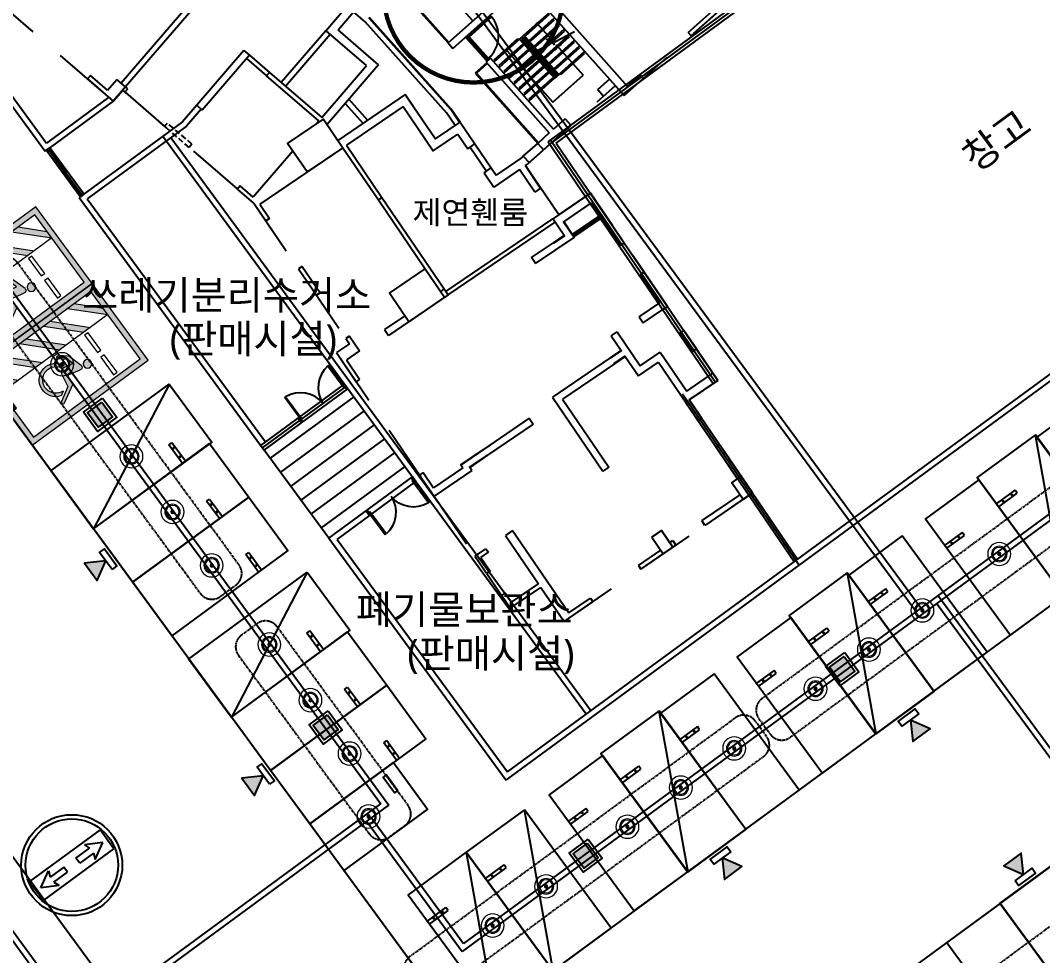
# Model space of a CAD drawing. Header units: millimetres. Extents: x 75184266 to 76346726, y -35850126 to -33679385.
# Drawn here: x 75374071 to 75409558, y -34911862 to -34879403 of the extents above; entities that cross this region are included whole.
import ezdxf
from ezdxf.enums import TextEntityAlignment as Align

# ---------------------------------------------------------------- set-up
doc = ezdxf.new("R2010")
doc.units = ezdxf.units.MM
doc.header["$LTSCALE"] = 50
doc.header["$MEASUREMENT"] = 0
for name, pattern in [('CONTINOUS', [0]), ('HIDDEN', [0.375, 0.25, -0.125]), ('HIDDEN2', [0.1875, 0.125, -0.0625]), ('XR-지하3층$0$H', [1.3, 0.8, -0.5]), ('XR-지하3층$0$HIDDEN2', [0.1875, 0.125, -0.0625]), ('단지배치도$0$PHANTOM2', [31.75, 15.875, -3.175, 3.175, -3.175, 3.175, -3.175])]:
    doc.linetypes.add(name, pattern=pattern)
doc.layers.add('1-주차면센서', color=3, linetype='CONTINUOUS', lineweight=15)
for name, color, linetype in [('2-주차안내등', 2, 'CONTINUOUS'), ('3-SIO', 1, 'CONTINUOUS'), ('COL', 2, 'CONTINUOUS'), ('DK1', 6, 'CONTINUOUS'), ('FIN', 5, 'CONTINUOUS'), ('PARKING', 7, 'CONTINUOUS'), ('PLAN-ALL-DOOR', 4, 'CONTINUOUS'), ('RACEWAY', 4, 'HIDDEN'), ('stair', 4, 'CONTINUOUS'), ('W1(조적)', 3, 'CONTINUOUS'), ('WAL', 3, 'CONTINUOUS'), ('WAXS-FRPR', 9, 'CONTINUOUS'), ('X-84A 기본$0$AA-XXXX-PATT', 8, 'CONTINUOUS'), ('XR-지하3층$0$0중앙선', 1, 'CONTINUOUS'), ('XR-지하3층$0$1HIDDEN2', 1, 'XR-지하3층$0$HIDDEN2'), ('XR-지하3층$0$5', 5, 'CONTINUOUS'), ('XR-지하3층$0$a-door', 6, 'CONTINUOUS'), ('XR-지하3층$0$A-주차', 9, 'CONTINUOUS'), ('XR-지하3층$0$b-sor-1$0$wid', 4, 'CONTINUOUS'), ('XR-지하3층$0$hat', 8, 'CONTINUOUS'), ('XR-지하3층$0$WAL', 3, 'CONTINUOUS'), ('XR-지하3층$0$일반주차', 8, 'CONTINUOUS'), ('XR-지하3층$0$장애인', 11, 'CONTINUOUS'), ('XR-지하3층$0$확장형주차', 8, 'CONTINUOUS'), ('유도관제-RECWAY', 4, 'CONTINOUS'), ('주차관제', 2, 'CONTINUOUS')]:
    doc.layers.add(name, color=color, linetype=linetype)
doc.layers.add('DEFPOINT', color=142, linetype='CONTINUOUS', plot=False)
doc.layers.add('건축', color=8, linetype='CONTINUOUS', plot=False)
doc.styles.add('XR-지하3층$0$맑은고딕', font='')
doc.styles.get('XR-지하3층$0$맑은고딕').set_extended_font_data('Malgun Gothic')

# ---------------------------------------------------------------- blocks, each defined once
blk = doc.blocks.new('1506-B1F')
at = {"layer": 'X-84A 기본$0$AA-XXXX-PATT', "ltscale": 0.5}
h = blk.add_hatch(dxfattribs=at)
h.set_pattern_fill('ANSI31', color=256, scale=350, angle=-55.7509, style=0)
h.set_pattern_definition([(349.249067693, (-15113961.37, 80666420.87), (8.161125973, 42.98207211), [])])
h.paths.add_polyline_path([(-5902, -22064), (-5958, -21981), (-6929, -22643), (-6873, -22725)])
at = {"layer": 'COL'}
for p, q in [((-9439, -12995), (-5131, -17822)), ((-11238, -15995), (-8746, -13771)), ((-11072, -16181), (-8580, -13957)), ((-2907, -15636), (-2071, -14890)), ((-2807, -15748), (-1822, -14869)), ((-7331, -14907), (-5007, -17510)), ((-2907, -15636), (-2807, -15748)), ((-18330, -16258), (-19969, -18159)), ((-11238, -15995), (-11072, -16181)), ((-18141, -16421), (-19779, -18322)), ((-9923, -16657), (-9774, -16524)), ((-9923, -16657), (-7726, -19119)), ((-7577, -18986), (-9774, -16524)), ((-7577, -18986), (-9774, -16524)), ((-17444, -17021), (-17542, -17135)), ((-13653, -16750), (-15443, -18827)), ((-23662, -17129), (-23759, -17243)), ((-23071, -17638), (-23662, -17129)), ((-22441, -17520), (-22744, -17259)), ((-15728, -18698), (-17542, -17135)), ((-5637, -17255), (-6040, -17615)), ((-6040, -17615), (-5637, -17255)), ((-5131, -17822), (-4463, -17226)), ((-5007, -17510), (-4563, -17114)), ((-4563, -17114), (-4463, -17226)), ((-6040, -17615), (-5840, -17838)), ((-5840, -17838), (-5437, -17479)), ((-12726, -17789), (-15066, -19381)), ((-12726, -17789), (-15066, -19381)), ((-12442, -18206), (-12726, -17789)), ((-12806, -18205), (-14773, -19545)), ((-15728, -18698), (-15821, -18807)), ((-10824, -18744), (-10308, -19501)), ((-7174, -18627), (-7577, -18986)), ((-7577, -18986), (-7174, -18627)), ((-7174, -18627), (-6974, -18850)), ((-10903, -19160), (-10556, -19670)), ((-7726, -19119), (-8129, -19479)), ((-7929, -19703), (-6974, -18850)), ((-8129, -19479), (-7929, -19703)), ((-8129, -19479, 0), (-7929, -19703, 0)), ((-16631, -19747), (-18006, -21342)), ((-14897, -19629), (-17782, -21593)), ((-14897, -19629), (-13662, -21444)), ((-14773, -19545), (-13538, -21359)), ((-8727, -20002), (-9575, -20579)), ((-8673, -19964), (-8727, -20002)), ((-8629, -19925), (-8673, -19964)), ((-8629, -19925), (-8429, -20149)), ((-8629, -19925, 0), (-8429, -20149, 0)), ((-8559, -20250), (-8488, -20201)), ((-8488, -20201), (-8429, -20149)), ((-9993, -20497), (-9654, -20995)), ((-9745, -20328), (-9575, -20579)), ((-8765, -20390), (-9654, -20995)), ((-8233, -21172), (-8765, -20390)), ((-18456, -20954), (-18554, -21068)), ((-17990, -21554), (-18554, -21068)), ((-18006, -21342), (-18456, -20954)), ((-8027, -21031), (-8233, -21172)), ((-5125, -22939), (-6301, -21211)), ((-17990, -21554), (-17571, -22170)), ((-17782, -21593), (-17447, -22085)), ((-13538, -21359), (-13662, -21444)), ((-17447, -22085), (-17571, -22170)), ((-7209, -22676), (-7603, -22097)), ((-5249, -23023), (-5125, -22939)), ((-5249, -23023), (-5125, -22939)), ((-16310, -23755), (-16434, -23839)), ((-16310, -23755), (-15688, -24668)), ((-16434, -23839), (-15812, -24753)), ((-4562, -24031), (-4438, -23947)), ((-4562, -24031), (-4438, -23947)), ((-3628, -25137), (-4438, -23947)), ((-15688, -24668), (-15812, -24753)), ((-11236, -24740), (-13310, -26153)), ((-11376, -24533), (-11500, -24618)), ((-11376, -24533), (-11236, -24740)), ((-3752, -25222), (-3628, -25137)), ((-12740, -25462), (-13451, -25946)), ((-14664, -26173), (-14788, -26257)), ((-14788, -26257), (-14667, -26435)), ((-14664, -26173), (-14318, -26681)), ((-5579, -26163), (-5236, -26667)), ((-5372, -26022), (-4567, -27205)), ((-2621, -26617), (-3054, -25980)), ((-14667, -26435), (-15121, -26744)), ((-2745, -26701), (-2868, -26519)), ((-15121, -26744), (-14435, -27753)), ((-14318, -26681), (-14772, -26991)), ((-5608, -26921), (-7616, -28288)), ((-5095, -26874), (-4633, -27552)), ((-2745, -26701), (-2621, -26617)), ((-2745, -26701), (-2621, -26617)), ((-2745, -26701), (-2621, -26617)), ((-14772, -26991), (-14311, -27668)), ((-5467, -27127), (-7269, -28354)), ((-14311, -27668), (-14435, -27753)), ((-1878, -27708), (-2046, -27460)), ((-7616, -28288), (-5866, -30859)), ((-7269, -28354), (-5659, -30718)), ((-8424, -29020), (-10012, -30101)), ((-8424, -29020), (-8284, -29227)), ((-2436, -29020, 0), (-2560, -29104, 0)), ((-8284, -29227), (-9871, -30307)), ((-1930, -30030, 0), (-1806, -29946, 0)), ((-1930, -30030, 0), (-1187, -31121, 0)), ((-1806, -29946, 0), (-669, -31615)), ((-10724, -30743), (-11745, -31438)), ((-10418, -30837), (-11728, -31729)), ((-12105, -30909), (-12229, -30993)), ((-12229, -30993), (-11728, -31729)), ((-12105, -30909), (-11745, -31438)), ((-1112, -31675, 0), (-2435, -32576, 0)), ((-669, -31615), (-2322, -32741, 0)), ((-2322, -32741, 0), (-2435, -32576, 0)), ((-8999, -32920), (-7052, -35780)), ((-3832, -32922), (-3438, -33501)), ((-9247, -33089), (-8102, -34771)), ((-4163, -33147), (-3769, -33726)), ((-9925, -33550), (-9841, -33674)), ((-9925, -33550), (-9841, -33674)), ((-10310, -33812, 0), (-10262, -33882, 0)), ((-10101, -33851), (-9778, -34327)), ((-9778, -34327), (-9902, -34411)), ((-4630, -34131), (-4546, -34255)), ((-4630, -34131), (-4546, -34255)), ((-9260, -35087), (-9384, -35172)), ((-9260, -35087), (-9040, -35410)), ((-8018, -34895), (-7216, -36073)), ((-6300, -35268), (-6216, -35392))]:
    blk.add_line(p, q, dxfattribs=at)
at = {"layer": 'COL', "ltscale": 3}
blk.add_line((-7396, -21957), (-7396, -21957), dxfattribs=at)
blk.add_line((-7396, -21957), (-7396, -21957), dxfattribs=at)
at = {"layer": 'COL'}
for points in [[(-15485, -15568), (-14810, -14784)], [(-15062, -15536), (-14386, -14752)], [(-14076, -16782), (-15474, -15577)], [(-13653, -16750), (-15062, -15536)], [(-18330, -16258), (-18141, -16421)], [(-17444, -17021), (-15630, -18585)], [(-15630, -18585), (-14076, -16782)], [(-23759, -17243), (-22866, -18013)], [(-17457, -17037), (-17542, -17135)], [(-22441, -17520), (-22866, -18013)], [(-12726, -17789), (-11680, -19326), (-10824, -18744)], [(-12806, -18205), (-11759, -19743), (-10903, -19160)], [(-10556, -19670), (-10308, -19501)], [(-9993, -20497), (-9745, -20328)], [(-8027, -21031), (-8559, -20250)], [(-7396, -21957), (-6301, -21211)], [(-7228, -22205), (-6256, -21543)], [(-5249, -23023), (-6256, -21543)], [(-7396, -21957), (-7396, -21957), (-7603, -22097)], [(-8201, -23654), (-6862, -22742), (-6929, -22643)], [(-8342, -23447), (-7581, -22929)], [(-8201, -23654), (-8342, -23447)], [(-3893, -25015), (-4562, -24031)], [(-4612, -25505), (-3893, -25015)], [(-4612, -25505), (-4471, -25711)], [(-4471, -25711), (-3752, -25222)], [(-13451, -25946), (-13310, -26153)], [(-5579, -26163), (-5372, -26022)], [(-2745, -26701), (-3178, -26065)], [(-4567, -27205), (-3873, -26732)], [(-3873, -26732), (-2956, -28079)], [(-4633, -27552), (-3939, -27079)], [(-3939, -27079), (-2560, -29104)], [(-2870, -28383), (-2436, -29020)], [(-4163, -33147), (-3832, -32922)], [(-3551, -33335), (-3443, -33262)], [(-10186, -33727), (-9925, -33550)], [(-10101, -33851), (-9841, -33674)], [(-4630, -34131), (-3853, -33602)], [(-4546, -34255), (-3331, -33428)], [(-9902, -34411), (-10262, -33882)], [(-4630, -34131), (-4546, -34255)], [(-4630, -34131), (-4546, -34255)], [(-9040, -35410), (-8102, -34771)], [(-9080, -35618), (-8018, -34895)], [(-9080, -35618), (-9384, -35172)], [(-7216, -36073), (-6216, -35392)], [(-7052, -35780), (-6300, -35268)], [(-6300, -35268), (-6216, -35392)], [(-6300, -35268), (-6216, -35392)]]:
    blk.add_lwpolyline(points, dxfattribs=at)
at = {"layer": 'COL', "ltscale": 0.5}
for points in [[(-23071, -17638), (-22744, -17259)], [(-19969, -18159), (-19779, -18322)], [(-6929, -22643), (-6938, -22648), (-7236, -22210), (-7228, -22205)], [(-7581, -22929), (-7575, -22938), (-7203, -22684), (-7209, -22676)], [(-3178, -26065), (-3054, -25980)], [(-5236, -26667), (-5230, -26676), (-5602, -26929), (-5608, -26921)], [(-5467, -27127), (-5472, -27119), (-5100, -26866), (-5095, -26874)], [(-2956, -28079), (-2046, -27460)], [(-1878, -27708), (-2870, -28383)], [(-10791, -30644), (-10006, -30109), (-10012, -30101)], [(-9871, -30307), (-9876, -30299), (-10496, -30721), (-10491, -30729)], [(-10724, -30743), (-10791, -30644)], [(-10418, -30837), (-10491, -30729)], [(-5659, -30718), (-5866, -30859)], [(-8999, -32920), (-9247, -33089)], [(-3769, -33726), (-3438, -33501), (-3832, -32922), (-4163, -33147)]]:
    blk.add_lwpolyline(points, dxfattribs=at)
at = {"layer": 'COL'}
for points in [[(-16137, -20473), (-16812, -19482), (-15572, -18637), (-14897, -19629)], [(-12600, -25669), (-13275, -24677), (-12035, -23833), (-11360, -24824)]]:
    blk.add_lwpolyline(points, close=True, dxfattribs=at)
at = {"layer": 'COL', "elevation": 0}
for points in [[(-2560, -29104), (-2436, -29020)], [(-1930, -30030), (-1806, -29946)], [(-3443, -33262), (-3331, -33428)], [(-3415, -33304), (-3331, -33428)], [(-3415, -33304), (-3331, -33428)], [(-10186, -33727), (-10310, -33812)]]:
    blk.add_lwpolyline(points, dxfattribs=at)
at = {"layer": 'COL', "ltscale": 0.5}
blk.add_lwpolyline([(-1063, -31037), (-669, -31615), (-1000, -31841), (-1394, -31262)], close=True, dxfattribs=at)
at = {"layer": 'DEFPOINT', "linetype": 'HIDDEN2', "ltscale": 30}
for p, q in [((-22463, -17699), (-22365, -17586)), ((-22463, -17699), (-22426, -17732)), ((-22365, -17586), (-22441, -17520)), ((-20236, -19618), (-21236, -18757)), ((-21085, -18887), (-20987, -18774)), ((-20138, -19505), (-20987, -18774)), ((-20138, -19505), (-20236, -19618))]:
    blk.add_line(p, q, dxfattribs=at)
for points in [[(-22463, -17699), (-22539, -17634)], [(-22426, -17732), (-22463, -17699)]]:
    blk.add_lwpolyline(points, dxfattribs=at)
at = {"layer": 'FIN'}
for p, q in [((-12288, -14818), (-11238, -15995)), ((-12266, -14798), (-11216, -15975)), ((-11131, -18292), (-13973, -15109)), ((-9900, -16683), (-10303, -17043)), ((-9880, -16706), (-10260, -17045)), ((-10303, -17043), (-8129, -19479)), ((-10260, -17045), (-8106, -19459)), ((-10824, -18744), (-11131, -18292))]:
    blk.add_line(p, q, dxfattribs=at)
at = {"layer": 'PLAN-ALL-DOOR', "ltscale": 10}
for p, q in [((-9754, -15059), (-10530, -15752)), ((-10507, -15778), (-9732, -15086)), ((-10550, -15729), (-10625, -15796)), ((-10625, -15796), (-10608, -15815)), ((-10608, -15815), (-10573, -15810)), ((-10573, -15810), (-10552, -15791)), ((-10562, -15780), (-10530, -15752)), ((-10552, -15791), (-10562, -15780)), ((-10530, -15752), (-10550, -15729)), ((-9909, -16598), (-9900, -16563)), ((-9893, -16617), (-9909, -16598)), ((-9900, -16563), (-9879, -16544)), ((-9818, -16550), (-9893, -16617)), ((-9879, -16544), (-9869, -16556)), ((-9869, -16556), (-9838, -16528)), ((-9838, -16528), (-9818, -16550))]:
    blk.add_line(p, q, dxfattribs=at)
at = {"layer": 'PLAN-ALL-DOOR', "color": 8}
for p, q in [((-9909, -16598), (-10608, -15815)), ((-9879, -16544), (-10552, -15791)), ((-9838, -16528), (-10507, -15778))]:
    blk.add_line(p, q, dxfattribs=at)
at = {"layer": 'PLAN-ALL-DOOR'}
blk.add_line((-10530, -15752), (-10507, -15778), dxfattribs=at)
at = {"layer": 'PLAN-ALL-DOOR', "color": 8, "ltscale": 10}
blk.add_arc((-10530, -15752), 1040, 311.7491, 41.7491, dxfattribs=at)
at = {"layer": 'stair'}
for p, q in [((-8610, -15726), (-7714, -14927)), ((-8436, -15920), (-7541, -15121)), ((-8263, -16114), (-7368, -15315)), ((-8153, -15318), (-7667, -15863)), ((-8090, -16308), (-7195, -15509)), ((-7531, -15956), (-6856, -15596)), ((-8759, -15859), (-9654, -16658)), ((-8759, -15859), (-8610, -15726)), ((-8759, -15859), (-7547, -17217)), ((-8688, -15863), (-8614, -15797)), ((-8688, -15863), (-7543, -17147)), ((-7524, -17130), (-8670, -15847)), ((-8632, -15814), (-7487, -17097)), ((-8614, -15797), (-7468, -17080)), ((-7398, -17084), (-8610, -15726)), ((-8492, -15970), (-8474, -15954)), ((-7917, -16502), (-7022, -15703)), ((-7811, -15858), (-7688, -15839)), ((-7809, -15884), (-7811, -15858)), ((-7667, -15863), (-7809, -15884)), ((-7744, -16696), (-6849, -15897)), ((-7655, -15719), (-7688, -15839)), ((-7667, -15863), (-7630, -15724)), ((-7630, -15724), (-7655, -15719)), ((-7549, -16054), (-7594, -15884)), ((-7594, -15884), (-7531, -15956)), ((-8586, -16053), (-9481, -16852)), ((-8413, -16247), (-9308, -17046)), ((-9206, -16259), (-7605, -18053)), ((-8530, -16003), (-8548, -16020)), ((-8357, -16197), (-8375, -16214)), ((-8340, -16364), (-7613, -15983)), ((-8319, -16164), (-8301, -16148)), ((-7613, -15983), (-7549, -16054)), ((-7571, -16890), (-6676, -16091)), ((-7477, -16075), (-7514, -16214)), ((-7514, -16214), (-7489, -16219)), ((-7489, -16219), (-7456, -16099)), ((-7477, -16075), (-7335, -16054)), ((-7477, -16075), (-6551, -17113)), ((-7333, -16080), (-7456, -16099)), ((-7398, -17084), (-6502, -16285)), ((-7335, -16054), (-7333, -16080)), ((-8239, -16441), (-9135, -17240)), ((-8066, -16635), (-8962, -17434)), ((-8183, -16391), (-8202, -16408)), ((-8146, -16358), (-8128, -16342)), ((-8010, -16585), (-8029, -16602)), ((-7973, -16552), (-7954, -16535)), ((-7893, -16829), (-8788, -17628)), ((-7720, -17023), (-8615, -17822)), ((-7837, -16779), (-7856, -16796)), ((-7800, -16746), (-7781, -16729)), ((-7664, -16973), (-7683, -16990)), ((-7627, -16940), (-7608, -16923)), ((-7547, -17217), (-8442, -18016)), ((-7605, -18053), (-6551, -17113)), ((-7398, -17084), (-7547, -17217)), ((-7468, -17080), (-7543, -17147)), ((-7435, -17117), (-7510, -17184))]:
    blk.add_line(p, q, dxfattribs=at)
at = {"layer": 'stair', "color": 8}
for p, q in [((-8539, -15730), (-7718, -14998)), ((-8366, -15924), (-7545, -15192)), ((-8193, -16118), (-7372, -15386)), ((-8020, -16312), (-7199, -15580)), ((-7372, -15386), (-7405, -15348)), ((-7199, -15580), (-7232, -15542)), ((-8829, -15855), (-9650, -16588)), ((-8796, -15893), (-8829, -15855)), ((-8572, -15693), (-8539, -15730)), ((-8399, -15887), (-8366, -15924)), ((-7847, -16506), (-7026, -15774)), ((-7673, -16700), (-6853, -15968)), ((-7026, -15774), (-7059, -15736)), ((-6853, -15968), (-6886, -15930)), ((-8656, -16049), (-9477, -16782)), ((-8483, -16243), (-9304, -16976)), ((-8623, -16087), (-8656, -16049)), ((-8450, -16281), (-8483, -16243)), ((-8226, -16081), (-8193, -16118)), ((-8053, -16275), (-8020, -16312)), ((-7500, -16894), (-6680, -16162)), ((-6680, -16162), (-6713, -16124)), ((-6506, -16356), (-6540, -16318)), ((-9650, -16588), (-9617, -16625)), ((-8310, -16437), (-9131, -17170)), ((-8137, -16631), (-8958, -17364)), ((-8277, -16475), (-8310, -16437)), ((-8104, -16669), (-8137, -16631)), ((-7880, -16469), (-7847, -16506)), ((-7707, -16663), (-7673, -16700)), ((-7327, -17088), (-6506, -16356)), ((-9477, -16782), (-9444, -16819)), ((-9304, -16976), (-9271, -17013)), ((-7964, -16825), (-8784, -17558)), ((-7791, -17019), (-8611, -17752)), ((-7930, -16863), (-7964, -16825)), ((-7757, -17057), (-7791, -17019)), ((-7534, -16857), (-7500, -16894)), ((-9131, -17170), (-9097, -17207)), ((-8958, -17364), (-8924, -17401)), ((-7618, -17213), (-8438, -17946)), ((-7584, -17251), (-7618, -17213)), ((-7360, -17051), (-7327, -17088)), ((-8784, -17558), (-8751, -17595)), ((-8611, -17752), (-8578, -17789)), ((-8438, -17946), (-8405, -17983))]:
    blk.add_line(p, q, dxfattribs=at)
at = {"layer": 'stair'}
for centre, start, end in [((-8153, -15318), 41.7491, 221.7491), ((-8153, -15318), 221.7491, 41.7491), ((-9206, -16259), 41.7491, 221.7491), ((-9206, -16259), 221.7491, 41.7491)]:
    blk.add_arc(centre, 15, start, end, dxfattribs=at)
at = {"layer": 'W1(조적)', "ltscale": 3}
for points in [[(-14812, -18095), (-14194, -18788)], [(-14687, -17950), (-14036, -18680)], [(-6929, -22643), (-5958, -21981)], [(-6873, -22725), (-5902, -22064)]]:
    blk.add_lwpolyline(points, dxfattribs=at)
at = {"layer": 'WAL'}
for p, q in [((-10384, -15232), (-11752, -13699)), ((-14120, -15259), (-14524, -14911)), ((-11297, -18422), (-14120, -15259)), ((-11147, -18305), (-13987, -15123)), ((-10998, -18862), (-11297, -18422)), ((-10841, -18755), (-11147, -18305))]:
    blk.add_line(p, q, dxfattribs=at)
at = {"layer": 'WAXS-FRPR'}
for points in [[(-7236, -22210), (-7228, -22205), (-6929, -22643), (-6938, -22648)], [(-7575, -22938), (-7581, -22929), (-7209, -22676), (-7203, -22684)], [(-5236, -26667), (-5230, -26676), (-5602, -26929), (-5608, -26921)], [(-5100, -26866), (-5095, -26874), (-5467, -27127), (-5472, -27119)], [(-10791, -30644), (-10797, -30635), (-10012, -30101), (-10006, -30109)], [(-10491, -30729), (-10496, -30721), (-9876, -30299), (-9871, -30307)]]:
    blk.add_lwpolyline(points, close=True, dxfattribs=at)
at = {"layer": 'XR-지하3층$0$0중앙선', "color": 7, "linetype": 'XR-지하3층$0$H', "ltscale": 50}
blk.add_lwpolyline([(-27168, -14305), (-22866, -18013), (-22539, -17634), (-17990, -21554), (-14667, -26435), (-15121, -26744), (-11728, -31729), (-9080, -35618), (-8018, -34895), (-7216, -36073), (-669, -31615), (-2870, -28383), (-1878, -27708), (-6301, -21211), (-7396, -21957), (-8559, -20250), (-8488, -20201), (-5437, -17479), (-5131, -17822), (-576, -13757)], dxfattribs=at)
blk = doc.blocks.new('XR-지하3층$0$일반형 주차')
at = {"layer": 'XR-지하3층$0$일반주차'}
for p, q in [((750, 3865), (0, 3865)), ((0, 3735), (750, 3735)), ((750, 3735), (750, 3865))]:
    blk.add_line(p, q, dxfattribs=at)
blk.add_lwpolyline([(2300, 5000), (0, 5000), (0, 0), (2300, 0)], close=True, dxfattribs=at)
for centre in [(238, 3800), (563, 3800)]:
    blk.add_circle(centre, 17.5, dxfattribs=at)
blk = doc.blocks.new('XR-지하3층$0$확장형 주차')
at = {"layer": 'XR-지하3층$0$확장형주차', "color": 7}
for p, q in [((0, 3965), (800, 3965)), ((800, 3835), (800, 3965)), ((0, 3835), (800, 3835))]:
    blk.add_line(p, q, dxfattribs=at)
blk.add_lwpolyline([(2500, 5100), (0, 0)], dxfattribs=at)
blk.add_lwpolyline([(2500, 5091), (0, 5091), (0, -9), (2500, -9)], close=True, dxfattribs=at)
for centre in [(238, 3900), (613, 3900)]:
    blk.add_circle(centre, 17.5, dxfattribs=at)
blk = doc.blocks.new('XR-지하3층$0$장애인 주차')
at = {"layer": 'XR-지하3층$0$5', "ltscale": 4}
h = blk.add_hatch(color=7, dxfattribs=at)
h.dxf.hatch_style = 1
h.paths.add_polyline_path([(3842, -695), (4402, -695), (4402, -1115), (3842, -1115)])
h.paths.add_polyline_path([(3892, -1065), (4352, -1065), (4352, -745), (3892, -745)], flags=16)
h.paths.add_polyline_path([(3982, -990), (3988, -973), (4011, -981), (4046, -898), (4136, -898), (4137, -881), (4072, -881), (4072, -863), (4138, -863), (4142, -810, -3.72247), (4161, -797), (4152, -916), (4058, -916), (4021, -1003)], flags=0)
h = blk.add_hatch(color=256, dxfattribs=at)
h.dxf.hatch_style = 1
h.paths.add_polyline_path([(4352, -1065), (4352, -745), (3892, -745), (3892, -1065)])
at = {"layer": 'XR-지하3층$0$hat'}
h = blk.add_hatch(color=7, dxfattribs=at)
edge = h.paths.add_edge_path()
edge.add_line((4161, -797), (4152, -916))
edge.add_line((4152, -916), (4058, -916))
edge.add_line((4058, -916), (4021, -1003))
edge.add_line((4021, -1003), (3982, -990))
edge.add_line((3982, -990), (3988, -973))
edge.add_line((3988, -973), (4011, -981))
edge.add_line((4011, -981), (4046, -898))
edge.add_line((4046, -898), (4136, -898))
edge.add_line((4136, -898), (4137, -881))
edge.add_line((4137, -881), (4072, -881))
edge.add_line((4072, -881), (4072, -863))
edge.add_line((4072, -863), (4138, -863))
edge.add_line((4138, -863), (4142, -810))
edge.add_arc((4140, -787), 22.8, -24.8827, 274.9698, ccw=False)
edge = h.paths.add_edge_path()
edge.add_line((4048, -981), (4058, -958))
edge.add_arc((4127, -942), 71.5, 192.8781, 416.1688)
edge.add_line((4167, -882), (4169, -863))
edge.add_arc((4127, -942), 89.2, 206.535, 422.4866, ccw=False)
at = {"layer": 'XR-지하3층$0$장애인', "lineweight": 5, "true_color": 0xffffff}
blk.add_hatch(color=7, dxfattribs=at).paths.add_polyline_path([(2472, 3995), (2472, -1005), (3842, -1005), (3842, -805), (2672, -805), (2672, 3795), (5572, 3795), (5572, -805), (4402, -805), (4402, -1005), (5772, -1005), (5772, 3995)])
h = blk.add_hatch(color=7, dxfattribs=at)
h.paths.add_polyline_path([(5572, 2795), (5572, 3078), (4855, 3795), (4572, 3795)])
h.paths.add_polyline_path([(4572, 3045), (4572, 2762), (5572, 1762), (5572, 2045)])
h.paths.add_polyline_path([(4572, 2012), (4572, 1729), (5572, 729), (5572, 1012)])
h.paths.add_polyline_path([(5572, -304), (5572, -21), (4572, 979), (4572, 696)])
h.paths.add_polyline_path([(4572, -54), (4572, -336), (5041, -805), (5323, -805)])
h = blk.add_hatch(color=7, dxfattribs=at)
h.paths.add_polyline_path([(3763, 2216, -1), (3463, 2216, -1)])
h.paths.add_polyline_path([(3992, 1503, -0.343093), (3870, 1283), (3381, 1194), (3090, 708, -0.931653), (2987, 770), (3330, 1379), (3639, 1415, 0.446048), (3689, 1485), (3600, 1888, -0.596144), (3699, 2009), (4214, 1851), (4443, 1569, -0.883364), (4355, 1493), (4151, 1741), (3925, 1810)])
h.paths.add_polyline_path([(4053, 1393), (4055, 1528, -1.526545), (3257, 820), (3348, 969, 1.638056)])
at = {"layer": 'XR-지하3층$0$1HIDDEN2', "color": 11}
for points in [[(4161, -797), (4152, -916), (4058, -916), (4021, -1003), (3982, -990), (3988, -973), (4011, -981), (4046, -898), (4136, -898), (4137, -881), (4072, -881), (4072, -863), (4138, -863), (4142, -810)], [(4167, -882), (4169, -863)]]:
    blk.add_lwpolyline(points, dxfattribs=at)
for centre, radius, start, end in [((4127, -942), 89.2, 206.535, 62.4866), ((4127, -942), 71.5, 192.8781, 56.1688), ((4140, -787), 22.8, 335.1173, 274.9698)]:
    blk.add_arc(centre, radius, start, end, dxfattribs=at)
at = {"layer": 'XR-지하3층$0$5', "lineweight": 5}
for p, q in [((4572, 3795), (4572, -805)), ((5572, 2795), (4572, 3795)), ((5572, 3078), (4855, 3795)), ((5572, 2045), (4572, 3045)), ((5572, 1762), (4572, 2762)), ((5572, 1012), (4572, 2012)), ((5572, 729), (4572, 1729)), ((5572, -21), (4572, 979)), ((5572, -304), (4572, 696)), ((5323, -805), (4572, -54)), ((5041, -805), (4572, -336))]:
    blk.add_line(p, q, dxfattribs=at)
at = {"layer": 'XR-지하3층$0$5', "ltscale": 4}
for p, q in [((4165, -1005), (4165, -805)), ((4165, -805), (4165, -905))]:
    blk.add_line(p, q, dxfattribs=at)
at = {"layer": 'XR-지하3층$0$5', "lineweight": 5}
for points in [[(3842, -1005), (2472, -1005), (2472, 3995), (5772, 3995), (5772, -1005), (4402, -1005)], [(3842, -805), (2672, -805), (2672, 3795), (5572, 3795), (5572, -805), (4402, -805)]]:
    blk.add_lwpolyline(points, dxfattribs=at)
at = {"layer": 'XR-지하3층$0$5', "ltscale": 4}
for points in [[(3842, -695), (3842, -1115), (4402, -1115), (4402, -695)], [(3892, -745), (3892, -1065), (4352, -1065), (4352, -745)]]:
    blk.add_lwpolyline(points, close=True, dxfattribs=at)
at = {"layer": 'XR-지하3층$0$장애인', "color": 8, "lineweight": 5}
for p, q in [((3689, 1485), (3600, 1888, 0)), ((3699, 2009, 0), (4214, 1851, 0)), ((3925, 1810, 0), (4151, 1741, 0)), ((4214, 1851, 0), (4443, 1569, 0)), ((4055, 1528), (4053, 1393)), ((4151, 1741, 0), (4355, 1493, 0)), ((3348, 969), (3257, 820))]:
    blk.add_line(p, q, dxfattribs=at)
at = {"layer": 'XR-지하3층$0$장애인', "color": 7, "lineweight": 5}
for points in [[(3523, 2720), (2773, 2720), (2773, 2870), (3523, 2870)], [(4473, 2720), (3723, 2720), (3723, 2870), (4473, 2870)]]:
    blk.add_lwpolyline(points, close=True, dxfattribs=at)
at = {"layer": 'XR-지하3층$0$장애인', "color": 8, "lineweight": 5, "extrusion": (0.976964, 0.213404, 0), "elevation": 4221}
blk.add_lwpolyline([(617, 0), (931, 0)], dxfattribs=at)
at = {"layer": 'XR-지하3층$0$장애인', "color": 8, "lineweight": 5}
for points in [[(3992, 1503, -0.343093), (3870, 1283), (3381, 1194), (3094, 715)], [(3094, 715, -1.000002), (2987, 770), (3330, 1379), (3640, 1415)]]:
    blk.add_lwpolyline(points, format="xyb", dxfattribs=at)
blk.add_circle((3613, 2216), 150, dxfattribs=at)
for centre, radius, start, end in [((3682, 1922, 0), 88.4, 79.1143, 202.3185), ((3810, 1000), 582, 198.006, 65.0949), ((3632, 1473), 57.7, 276.2786, 12.4353), ((4394, 1537, 0), 58.8, 227.9655, 33.7904), ((3809, 1000), 462, 183.8525, 58.2396)]:
    blk.add_arc(centre, radius, start, end, dxfattribs=at)
blk = doc.blocks.new('XR-지하3층$0$A$C77A365F3')
at = {"layer": 'XR-지하3층$0$a-door'}
for points in [[(0, 0), (45, 0), (45, 150), (0, 150)], [(45, 150), (1955, 150), (1955, 0), (45, 0)], [(45, 15), (115, 15), (115, 75), (45, 75)], [(45, 75), (1035, 75), (1035, 15), (45, 15)], [(115, 39), (965, 39), (965, 51), (115, 51)], [(965, 75), (1035, 75), (1035, 135), (965, 135)], [(965, 135), (1955, 135), (1955, 75), (965, 75)], [(965, 15), (1035, 15), (1035, 75), (965, 75)], [(1035, 99), (1885, 99), (1885, 111), (1035, 111)], [(1885, 75), (1955, 75), (1955, 135), (1885, 135)], [(1955, 0), (2000, 0), (2000, 150), (1955, 150)]]:
    blk.add_lwpolyline(points, close=True, dxfattribs=at)
at = {"layer": 'XR-지하3층$0$b-sor-1$0$wid', "color": 1}
blk.add_line((1000, 0), (1000, 150), dxfattribs=at)
at = {"layer": 'XR-지하3층$0$WAL', "color": 0, "const_width": 10}
blk.add_lwpolyline([(260, 100), (809, 100), (712, 130)], dxfattribs=at)
blk = doc.blocks.new('XR-지하3층$0$A$C5E3F3FAC')
at = {"layer": 'XR-지하3층$0$a-door'}
for p, q in [((90, 950), (50, 950)), ((50, 950), (50, 0)), ((90, 0), (90, 950)), ((1910, 950), (1950, 950)), ((1910, 0), (1910, 950)), ((1950, 950), (1950, 0)), ((50, 0), (90, 0)), ((1950, 0), (1910, 0))]:
    blk.add_line(p, q, dxfattribs=at)
at = {"layer": 'XR-지하3층$0$a-door', "color": 6}
for points in [[(0, 850), (0, 1050), (50, 1050), (50, 850)], [(2000, 850), (2000, 1050), (1950, 1050), (1950, 850)]]:
    blk.add_lwpolyline(points, close=True, dxfattribs=at)
at = {"layer": 'XR-지하3층$0$a-door', "color": 7}
for centre, start, end in [((-2, 999), 275.2502, 357.2138), ((2002, 999), 182.7862, 264.7498)]:
    blk.add_arc(centre, 1003, start, end, dxfattribs=at)
blk = doc.blocks.new('XR-지하3층$0$A$C73B52ADF')
at = {"layer": 'XR-지하3층$0$A-주차', "elevation": 0}
for points in [[(-2038, 2466), (-38, 2466), (-38, -1134), (-2038, -1134)], [(-1166, 2021), (-1166, 1871), (-1832, 1871), (-1832, 2021)]]:
    blk.add_lwpolyline(points, close=True, dxfattribs=at)
blk = doc.blocks.new('TIS-주차면센서(확대)')
at = {"layer": '1-주차면센서'}
blk.add_hatch(color=256, dxfattribs=at).paths.add_polyline_path([(43.5, 0, 1), (-43.5, 0, 1)])
h = blk.add_hatch(color=256, dxfattribs=at)
edge = h.paths.add_edge_path()
edge.add_arc((0, 0), 43.5, 0, 360)
for radius in [303.5, 203.5, 173.5, 43.5]:
    blk.add_circle((0, 0), radius, dxfattribs=at)
blk = doc.blocks.new('rehw6')
at = {"layer": '3-SIO'}
for points in [[(406938, -283999), (406938, -284825), (407763, -284825), (407763, -283999)], [(407038, -284099), (407038, -284725), (407663, -284725), (407663, -284099)]]:
    blk.add_lwpolyline(points, close=True, dxfattribs=at)
for points in [[(407038, -284099), (407663, -284725), (407663, -284099), (407038, -284725)], [(407663, -284099), (407038, -284725), (407663, -284725), (407038, -284099)]]:
    blk.add_solid(points, dxfattribs=at)
blk = doc.blocks.new('sdvfr')
at = {"layer": 'DK1'}
for p, q in [((-945351, 1790459), (-944567, 1790896)), ((-944567, 1790896), (-944674, 1790612)), ((-941645, 1790459), (-942429, 1790896)), ((-942429, 1790896), (-942322, 1790612)), ((-944567, 1790022), (-945351, 1790459)), ((-943860, 1790612), (-944674, 1790612)), ((-943860, 1790306), (-943860, 1790612)), ((-943136, 1790306), (-943136, 1790612)), ((-943136, 1790612), (-942322, 1790612)), ((-942429, 1790022), (-941645, 1790459)), ((-944674, 1790306), (-943860, 1790306)), ((-944674, 1790306), (-944567, 1790022)), ((-942322, 1790306), (-943136, 1790306)), ((-942322, 1790306), (-942429, 1790022))]:
    blk.add_line(p, q, dxfattribs=at)
blk.add_lwpolyline([(-941398, 1789894), (-941398, 1791024), (-945598, 1791024), (-945598, 1789894)], close=True, dxfattribs=at)
at = {"layer": 'DK1', "color": 2}
for radius in [2428, 2228]:
    blk.add_circle((-943498, 1790459), radius, dxfattribs=at)
blk = doc.blocks.new('fh52f')
at = {"layer": '2-주차안내등'}
for points in [[(399980, -281538), (399333, -281164), (399333, -281912)], [(399980, -281903), (399980, -281173), (400188, -281173), (400188, -281903)]]:
    blk.add_lwpolyline(points, close=True, dxfattribs=at)
blk.add_solid([(399333, -281912), (399333, -281164), (399980, -281538)], dxfattribs=at)

msp = doc.modelspace()

# ---------------------------------------------------------------- linework, layer by layer
at = {"layer": 'PARKING', "color": 241, "linetype": '단지배치도$0$PHANTOM2', "ltscale": 0.1}
for p, q in [((75382283.7, -34900343.7), (75381746.5, -34900737.6)), ((75387530.5, -34906654.5), (75382982.6, -34900451.3)), ((75381638.8, -34901436.4), (75386186.7, -34907639.7)), ((75386885.6, -34907747.3), (75387422.9, -34907353.4))]:
    msp.add_line(p, q, dxfattribs=at)
for points in [[(75381014.7, -34899397.4), (75381552, -34899003.5, 0.4142136), (75381659.6, -34898304.6), (75373973.1, -34887820.4, 0.4142136), (75373274.2, -34887712.8), (75372737, -34888106.7, 0.4142136), (75372629.4, -34888805.6), (75380315.8, -34899289.8, 0.4142136)], [(75412201.2, -34895309), (75411807.3, -34894771.7, 0.4142136), (75411108.4, -34894664.1), (75399817.8, -34902941.8, 0.4142136), (75399710.1, -34903640.7), (75400104, -34904178, 0.4142136), (75400802.9, -34904285.6), (75412093.6, -34896007.8, 0.4142136)], [(75399977.6, -34904259.2), (75399583.7, -34903722, 0.4142136), (75398884.9, -34903614.3), (75387594.2, -34911892.1, 0.4142136), (75387486.6, -34912591), (75387880.5, -34913128.2, 0.4142136), (75388579.4, -34913235.8), (75399870, -34904958.1, 0.4142136)], [(75413702, -34909448.8), (75413308.1, -34908911.5, 0.4142136), (75412609.2, -34908803.9), (75401318.6, -34917081.6, 0.4142136), (75401210.9, -34917780.5), (75401604.8, -34918317.8, 0.4142136), (75402303.7, -34918425.4), (75413594.4, -34910147.6, 0.4142136)]]:
    msp.add_lwpolyline(points, format="xyb", close=True, dxfattribs=at)
for centre, start, end in [((75382579.4, -34900746.9), 36.24693, 126.24693), ((75382042.1, -34901140.8), 126.24693, 216.24693), ((75387127.2, -34906950.1), 306.24693, 36.24693), ((75386590, -34907344), 216.24693, 306.24693)]:
    msp.add_arc(centre, 500, start, end, dxfattribs=at)
at = {"layer": '건축', "ltscale": 0.5}
for p, q in [((75392454.6, -34883694.4), (75407997.5, -34872299.9)), ((75392398.3, -34883611.7), (75407776.6, -34872337.8)), ((75392672.3, -34883658.8), (75408056.2, -34872380.8)), ((75389496, -34914630.7), (75360760.5, -34875435.9)), ((75369539.6, -34876587.5), (75374928.2, -34883937.4)), ((75369794.9, -34876597.6), (75374971.2, -34883657.9)), ((75384674.5, -34879757.7), (75383120.9, -34881560.7)), ((75384826, -34879888.2), (75383272.4, -34881691.2)), ((75381920.7, -34880724.6), (75382617.7, -34881325.1)), ((75382018.7, -34880610.9), (75382715.6, -34881211.5)), ((75377294.1, -34882202.8), (75374928.2, -34883937.4)), ((75377138.6, -34882068.9), (75374971.2, -34883657.9)), ((75379699.9, -34882919), (75376110.7, -34885550.4)), ((75379836.5, -34883066.8), (75376390.2, -34885593.4)), ((75379014, -34883421.8), (75393717, -34903476.3)), ((75379293.6, -34883464.9), (75393878.2, -34903358.1)), ((75392398.3, -34883611.7), (75398116.7, -34892010.6)), ((75392479, -34883552.5), (75398199.3, -34891954.3)), ((75392672.3, -34883658.8), (75398282, -34891898.1)), ((75389686.3, -34883804.1), (75390249, -34884630.7)), ((75389851.6, -34883691.5), (75390414.4, -34884518.1)), ((75391531.1, -34884115.1, 0.1), (75392031, -34883669)), ((75391730.9, -34884338.9), (75392230.7, -34883892.8)), ((75376110.7, -34885550.4), (75382535.9, -34894314.2)), ((75376390.2, -34885593.4), (75382579, -34894034.7)), ((75386498.1, -34885633.7), (75388124.6, -34888022.6)), ((75386622.1, -34885549.3), (75388783.2, -34888723.4)), ((75388845.1, -34888814.3), (75392556.6, -34886287.4)), ((75388923.9, -34888930), (75392635.4, -34886403.1)), ((75394300, -34891282.3), (75394300, -34891282.3)), ((75382417.7, -34894152.9), (75385321, -34892024.4)), ((75382476.8, -34894233.6), (75385380.1, -34892105)), ((75382535.9, -34894314.2), (75385439.2, -34892185.7)), ((75397059.2, -34892367.6), (75401105.7, -34898310.9)), ((75397166.1, -34892657.8), (75400929.6, -34898185.5)), ((75397290.1, -34892573.4), (75401053.6, -34898101.1)), ((75384782.7, -34897378.8), (75382535.9, -34894314.2)), ((75384782.7, -34897378.8), (75387686, -34895250.3)), ((75385062.3, -34897421.9), (75387804.3, -34895411.6)), ((75389496, -34914630.7), (75414254.2, -34896479.2)), ((75384782.7, -34897378.8), (75390933.6, -34905768.5)), ((75385062.3, -34897421.9), (75390976.7, -34905489)), ((75392440.7, -34921523.5), (75412683.2, -34906682.7))]:
    msp.add_line(p, q, dxfattribs=at)
at = {"layer": '건축', "ltscale": 100}
for p, q in [((75382172.1, -34876235.3, 0), (75377566.9, -34881579.9, 0)), ((75382323.6, -34876365.8, 0), (75377718.4, -34881710.4, 0)), ((75380190.8, -34882349.2), (75379699.9, -34882919, 0)), ((75380342.3, -34882479.8, 0), (75379836.5, -34883066.8, 0)), ((75413145, -34889232.7, 0), (75390974.9, -34905486.7, 0)), ((75413263.2, -34889394, 0), (75390931.9, -34905766.2, 0)), ((75385647.1, -34892469.2), (75382743.8, -34894597.7)), ((75386001.8, -34892953.1), (75383098.5, -34895081.6)), ((75386356.6, -34893436.9), (75383453.3, -34895565.5)), ((75386711.3, -34893920.8), (75383808, -34896049.4)), ((75387066.1, -34894404.7), (75384162.8, -34896533.3)), ((75387420.9, -34894888.6), (75384517.6, -34897017.2))]:
    msp.add_line(p, q, dxfattribs=at)
at = {"layer": '건축', "ltscale": 0.5}
msp.add_lwpolyline([(75414201.7, -34962198.5), (75414116.7, -34962260.8), (75408974.8, -34955247.3), (75408934.6, -34955276.9), (75407426.2, -34953220.9), (75406907, -34953601.7), (75367809.3, -34900273.2), (75367729.2, -34900331.8), (75339172, -34861380.4), (75346591, -34855941.2), (75357179.5, -34870383.7), (75362824.9, -34866244.9), (75366426.7, -34871157.7), (75361023.3, -34875119.2), (75360700.7, -34875355.7), (75389495.4, -34914631.1), (75388124.4, -34915636.3), (75435545.1, -34980317.2), (75435625.8, -34980258.1), (75435861.1, -34980579.1), (75430538.4, -34984481.5), (75414201.7, -34962198.5)], dxfattribs=at)
at = {"layer": '유도관제-RECWAY', "color": 201, "ltscale": 0.5}
for p, q in [((75363507.7, -34874785.7), (75386862.8, -34906641.6)), ((75363346.4, -34874904), (75386583.3, -34906598.6)), ((75390006, -34878962.9), (75405331.6, -34899797)), ((75389856.1, -34879096.6), (75405170.3, -34899915.2)), ((75414825.1, -34892836.8, 0), (75389450.7, -34911440)), ((75414782, -34893116.4), (75389407.7, -34911719.5)), ((75413323.8, -34909437), (75405916.9, -34899367.8)), ((75413044, -34909394.2), (75405874.1, -34899647.2)), ((75376172.8, -34914231), (75386583.3, -34906598.6)), ((75376291.3, -34914392.1), (75386862.8, -34906641.6)), ((75370619.5, -34907019.1), (75376959.5, -34915637.9)), ((75370662.3, -34906739.8), (75377239.3, -34915680.8)), ((75386096.7, -34907203.3), (75389407.7, -34911719.5)), ((75386258, -34907085.1), (75389450.7, -34911440))]:
    msp.add_line(p, q, dxfattribs=at)
at = {"layer": '주차관제', "ltscale": 0.5, "const_width": 150}
msp.add_lwpolyline([(75386674.9, -34878432.2, 1), (75392924.9, -34878432.2, 1)], format="xyb", close=True, dxfattribs=at)

# ---------------------------------------------------------------- block references
at = {"layer": '2-주차안내등'}
for p, rotation in [((74887992.9, -34907425.6), 36.22616233518524), ((75414232, -35392727.4), 126.2261623366644), ((74893462.1, -34914885.5), 36.22616233518628), ((75407699.6, -35397516.6), 126.2261623366336), ((75399634.4, -34420006.2), 306.2261623366027)]:
    msp.add_blockref('fh52f', p, dxfattribs=dict(at, rotation=rotation))
at = {"layer": 'PARKING', "xscale": -1.320000000298023, "yscale": 1.320000000298023, "zscale": 1.319999999948777, "rotation": 90}
for p in [(75375518.5, -34891337.3), (75377923.9, -34894533.8), (75379350.3, -34896464), (75408056.3, -34897923.3), (75380710.2, -34898318.9), (75405385.7, -34899881.3), (75382713.2, -34901066.2), (75403530.8, -34901241.2), (75401675.9, -34902601.1), (75384139.6, -34902996.5), (75385499.5, -34904851.4), (75398853.2, -34904670.5), (75396998.3, -34906030.5), (75386158.5, -34907034), (75395143.4, -34907390.4), (75392320.8, -34909459.8), (75390465.9, -34910819.7)]:
    msp.add_blockref('TIS-주차면센서(확대)', p, dxfattribs=at)
at = {"layer": 'PARKING', "xscale": -1}
for p, rotation in [((75537190.1, -34422864.9), 36.24693370063173), ((75562958.4, -34431696.7), 36.24693370063373), ((75545023.3, -34433718.4), 36.24693370066723), ((75554051.5, -34438171.2), 36.24693370063373)]:
    msp.add_blockref('rehw6', p, dxfattribs=dict(at, rotation=rotation))
at = {"layer": 'RACEWAY', "xscale": 0.7218862546760804, "yscale": 0.7218862546760804, "zscale": 0.7218862445435519, "rotation": 36.24693334040997}
msp.add_blockref('sdvfr', (76689359.4, -35548391), dxfattribs=at)
at = {"layer": '건축'}
msp.add_blockref('1506-B1F', (75400159.6, -34864190), dxfattribs=at)
at = {"layer": '건축', "extrusion": (-2.68555e-11, -1.96904e-11, -1), "zscale": -1, "rotation": 233.7528842667841}
msp.add_blockref('XR-지하3층$0$A$C77A365F3', (-75375089.5, -34883819.2, 0), dxfattribs=at)
at = {"layer": '건축', "xscale": -1}
for name, p, rotation in [('XR-지하3층$0$장애인 주차', (75374798.9, -34892884.1), 306.2469333594607), ('XR-지하3층$0$장애인 주차', (75376750.1, -34895545.5), 306.2469333594607), ('XR-지하3층$0$확장형 주차', (75376606.5, -34897049.6), 306.2469343039791), ('XR-지하3층$0$일반형 주차', (75377966.4, -34898904.5), 306.2469333594607), ('XR-지하3층$0$A$C5E3F3FAC', (75388306.9, -34896097.1), 36.24693335896688), ('XR-지하3층$0$일반형 주차', (75379326.3, -34900759.4), 306.2469333594607), ('XR-지하3층$0$확장형 주차', (75381395.8, -34903582), 306.2469343039791), ('XR-지하3층$0$일반형 주차', (75382755.7, -34905436.9), 306.2469333594607), ('XR-지하3층$0$일반형 주차', (75384115.6, -34907291.8), 306.2469333594607)]:
    msp.add_blockref(name, p, dxfattribs=dict(at, rotation=rotation))
at = {"layer": '건축'}
for name, p, rotation in [('XR-지하3층$0$A$C5E3F3FAC', (75384818.4, -34891338.9), 216.2469337717095), ('XR-지하3층$0$일반형 주차', (75412318.7, -34897898.3), 36.24693643183485), ('XR-지하3층$0$확장형 주차', (75410302.5, -34899376.4), 36.24693643183485), ('XR-지하3층$0$일반형 주차', (75408447.6, -34900736.3), 36.24693643183485), ('XR-지하3층$0$일반형 주차', (75405786.2, -34902687.5), 36.24693643183485), ('XR-지하3층$0$확장형 주차', (75403770.1, -34904165.7), 36.24693643183485), ('XR-지하3층$0$일반형 주차', (75401915.2, -34905525.6), 36.24693643183485), ('XR-지하3층$0$일반형 주차', (75399253.8, -34907476.8), 36.24693643183485), ('XR-지하3층$0$확장형 주차', (75397237.6, -34908954.9), 36.24693643183485), ('XR-지하3층$0$일반형 주차', (75395382.7, -34910314.9), 36.24693643183485), ('XR-지하3층$0$A$C73B52ADF', (75386235.3, -34908264.5, 0), 306.2476153954574), ('XR-지하3층$0$확장형 주차', (75392560, -34912384.3), 36.24693643183485), ('XR-지하3층$0$확장형 주차', (75390543.8, -34913862.5), 36.24693643183485), ('XR-지하3층$0$확장형 주차', (75410101.8, -34908575.3), 216.2469348949301), ('XR-지하3층$0$일반형 주차', (75408085.6, -34910053.4), 216.2469348949301)]:
    msp.add_blockref(name, p, dxfattribs=dict(at, rotation=rotation))

# ---------------------------------------------------------------- texts
at = {"layer": '건축', "style": 'XR-지하3층$0$맑은고딕'}
msp.add_text('창고', height=1000, rotation=36.24693, dxfattribs=at).set_placement((75407958.2, -34883558.5), align=Align.MIDDLE_CENTER)
msp.add_text('제연휀룸', height=800, dxfattribs=at).set_placement((75389690.7, -34886059.6, 0), align=Align.MIDDLE)
for s, p in [('쓰레기분리수거소', (75381232.8, -34888936.5)), ('(판매시설)', (75382158.3, -34890453.5, 0)), ('폐기물보관소', (75389481.4, -34899853.1)), ('(판매시설)', (75390406.9, -34901370.1, 0))]:
    msp.add_text(s, height=1000, dxfattribs=at).set_placement(p, align=Align.MIDDLE_CENTER)

doc.saveas('drawing.dxf')
